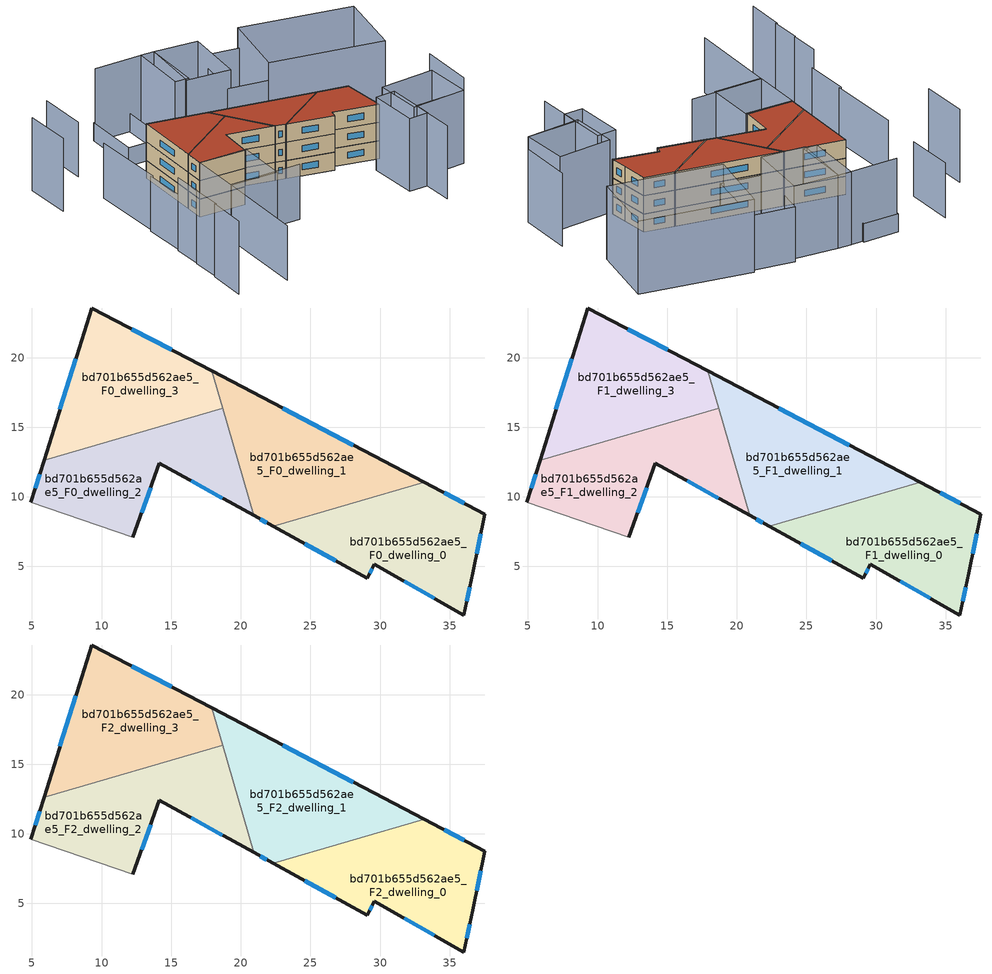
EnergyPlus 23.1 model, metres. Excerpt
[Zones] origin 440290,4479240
bd701b655d562ae5_F0_dwelling_0
 floor ground (EU_floor_Construction): 36.03,1.51 36.65,4.51 37.52,8.76 33.16,11.04 22.35,7.89 29.08,4.17 29.6,5.16 z0
 wall outside (EU_wall_Construction): 33.16,11.04 37.52,8.76 36.65,4.51 36.03,1.51 29.6,5.16 29.08,4.17 22.35,7.89 z0:3
 wall to bd701b655d562ae5_F0_dwelling_1 (EU_wall_Construction): 22.35,7.89 33.16,11.04 z0:3
 window (EU_Window_Construction): 36.44,3.51 36.23,2.52 / 33.88,2.73 31.75,3.94 / 29.43,4.83 29.25,4.5 / 26.83,5.41 24.6,6.64 / 34.62,10.28 36.06,9.53 / 37.23,7.34 36.94,5.93 z1:2
bd701b655d562ae5_F0_dwelling_1
 floor ground (EU_floor_Construction): 33.16,11.04 17.92,19.04 20.95,8.66 22.35,7.89 z0
 wall outside (EU_wall_Construction): 22.35,7.89 20.95,8.66 / 17.92,19.04 33.16,11.04 z0:3
 wall to bd701b655d562ae5_F0_dwelling_2 (EU_wall_Construction): 20.95,8.66 18.69,16.38 z0:3
 wall to bd701b655d562ae5_F0_dwelling_3 (EU_wall_Construction): 18.69,16.38 17.92,19.04 z0:3
 window (EU_Window_Construction): 21.88,8.15 21.41,8.4 / 23.01,16.37 28.07,13.72 z1:2
bd701b655d562ae5_F0_dwelling_2
 floor ground (EU_floor_Construction): 20.95,8.66 18.69,16.38 5.87,12.63 4.92,9.6 12.25,7.1 14.16,12.41 z0
 wall outside (EU_wall_Construction): 20.95,8.66 14.16,12.41 12.25,7.1 / 4.92,9.6 5.87,12.63 z0:3
 wall adiabatic (EU_wall_Construction): 12.25,7.1 4.92,9.6 z0:3
 wall to bd701b655d562ae5_F0_dwelling_3 (EU_wall_Construction): 5.87,12.63 18.69,16.38 z0:3
 window (EU_Window_Construction): 18.68,9.92 16.43,11.16 / 13.52,10.64 12.89,8.88 / 5.24,10.61 5.55,11.62 z1:2
bd701b655d562ae5_F0_dwelling_3
 floor ground (EU_floor_Construction): 18.69,16.38 17.92,19.04 9.29,23.56 5.87,12.63 z0
 wall outside (EU_wall_Construction): 5.87,12.63 9.29,23.56 17.92,19.04 z0:3
 window (EU_Window_Construction): 7.01,16.29 8.15,19.91 / 12.17,22.05 15.03,20.55 z1:2
bd701b655d562ae5_F1_dwelling_0
 floor to bd701b655d562ae5_F0_dwelling_0 (EU_floor_Construction): 36.03,1.51 36.65,4.51 37.52,8.76 33.16,11.04 22.35,7.89 29.08,4.17 29.6,5.16 z3
 wall outside (EU_wall_Construction): 33.16,11.04 37.52,8.76 36.65,4.51 36.03,1.51 29.6,5.16 29.08,4.17 22.35,7.89 z3:6
 wall to bd701b655d562ae5_F1_dwelling_1 (EU_wall_Construction): 22.35,7.89 33.16,11.04 z3:6
 window (EU_Window_Construction): 36.44,3.51 36.23,2.52 / 33.88,2.73 31.75,3.94 / 29.43,4.83 29.25,4.5 / 26.83,5.41 24.6,6.64 / 34.62,10.28 36.06,9.53 / 37.23,7.34 36.94,5.93 z4:5
bd701b655d562ae5_F1_dwelling_1
 floor to bd701b655d562ae5_F0_dwelling_1 (EU_floor_Construction): 33.16,11.04 17.92,19.04 20.94,8.66 22.35,7.89 z3
 wall outside (EU_wall_Construction): 22.35,7.89 20.95,8.66 / 17.92,19.04 33.16,11.04 z3:6
 wall to bd701b655d562ae5_F1_dwelling_2 (EU_wall_Construction): 20.95,8.66 18.69,16.38 z3:6
 wall to bd701b655d562ae5_F1_dwelling_3 (EU_wall_Construction): 18.69,16.38 17.92,19.04 z3:6
 window (EU_Window_Construction): 21.88,8.15 21.41,8.4 / 23.01,16.37 28.07,13.72 z4:5
bd701b655d562ae5_F1_dwelling_2
 floor to bd701b655d562ae5_F0_dwelling_2 (EU_floor_Construction): 20.94,8.66 18.69,16.38 5.87,12.63 4.92,9.6 12.25,7.1 14.16,12.41 z3
 wall outside (EU_wall_Construction): 20.95,8.66 14.16,12.41 12.25,7.1 / 4.92,9.6 5.87,12.63 z3:6
 wall adiabatic (EU_wall_Construction): 12.25,7.1 4.92,9.6 z3:6
 wall to bd701b655d562ae5_F1_dwelling_3 (EU_wall_Construction): 5.87,12.63 18.69,16.38 z3:6
 window (EU_Window_Construction): 18.68,9.92 16.43,11.16 / 13.52,10.64 12.89,8.88 / 5.24,10.61 5.55,11.62 z4:5
bd701b655d562ae5_F1_dwelling_3
 floor to bd701b655d562ae5_F0_dwelling_3 (EU_floor_Construction): 18.69,16.38 17.92,19.04 9.29,23.56 5.87,12.63 z3
 wall outside (EU_wall_Construction): 5.87,12.63 9.29,23.56 17.92,19.04 z3:6
 window (EU_Window_Construction): 7.01,16.29 8.15,19.91 / 12.17,22.05 15.03,20.55 z4:5
bd701b655d562ae5_F2_dwelling_0
 floor to bd701b655d562ae5_F1_dwelling_0 (EU_floor_Construction): 36.03,1.51 36.65,4.51 37.52,8.76 33.16,11.04 22.35,7.89 29.08,4.17 29.6,5.16 z6
 wall outside (EU_wall_Construction): 33.16,11.04 37.52,8.76 36.65,4.51 36.03,1.51 29.6,5.16 29.08,4.17 22.35,7.89 z6:9
 wall to bd701b655d562ae5_F2_dwelling_1 (EU_wall_Construction): 22.35,7.89 33.16,11.04 z6:9
 window (EU_Window_Construction): 36.44,3.51 36.23,2.52 / 33.88,2.73 31.75,3.94 / 29.43,4.83 29.25,4.5 / 26.83,5.41 24.6,6.64 / 34.62,10.28 36.06,9.53 / 37.23,7.34 36.94,5.93 z7:8
 roof outside (EU_roof_Construction): 37.52,8.76 36.65,4.51 36.03,1.51 29.6,5.16 29.08,4.17 22.35,7.89 33.16,11.04 z9
bd701b655d562ae5_F2_dwelling_1
 floor to bd701b655d562ae5_F1_dwelling_1 (EU_floor_Construction): 33.16,11.04 17.92,19.04 20.94,8.66 22.35,7.89 z6
 wall outside (EU_wall_Construction): 22.35,7.89 20.95,8.66 / 17.92,19.04 33.16,11.04 z6:9
 wall to bd701b655d562ae5_F2_dwelling_2 (EU_wall_Construction): 20.95,8.66 18.69,16.38 z6:9
 wall to bd701b655d562ae5_F2_dwelling_3 (EU_wall_Construction): 18.69,16.38 17.92,19.04 z6:9
 window (EU_Window_Construction): 21.88,8.15 21.41,8.4 / 23.01,16.37 28.07,13.72 z7:8
 roof outside (EU_roof_Construction): 33.16,11.04 22.35,7.89 20.95,8.66 17.92,19.04 z9
bd701b655d562ae5_F2_dwelling_2
 floor to bd701b655d562ae5_F1_dwelling_2 (EU_floor_Construction): 20.94,8.66 18.69,16.38 5.87,12.63 4.92,9.6 12.25,7.1 14.16,12.41 z6
 wall outside (EU_wall_Construction): 20.95,8.66 14.16,12.41 12.25,7.1 / 4.92,9.6 5.87,12.63 z6:9
 wall adiabatic (EU_wall_Construction): 12.25,7.1 4.92,9.6 z6:9
 wall to bd701b655d562ae5_F2_dwelling_3 (EU_wall_Construction): 5.87,12.63 18.69,16.38 z6:9
 window (EU_Window_Construction): 18.68,9.92 16.43,11.16 / 13.52,10.64 12.89,8.88 / 5.24,10.61 5.55,11.62 z7:8
 roof outside (EU_roof_Construction): 18.69,16.38 20.95,8.66 14.16,12.41 12.25,7.1 4.92,9.6 5.87,12.63 z9
bd701b655d562ae5_F2_dwelling_3
 floor to bd701b655d562ae5_F1_dwelling_3 (EU_floor_Construction): 18.69,16.38 17.92,19.04 9.29,23.56 5.87,12.63 z6
 wall outside (EU_wall_Construction): 5.87,12.63 9.29,23.56 17.92,19.04 z6:9
 window (EU_Window_Construction): 7.01,16.29 8.15,19.91 / 12.17,22.05 15.03,20.55 z7:8
 roof outside (EU_roof_Construction): 17.92,19.04 18.69,16.38 5.87,12.63 9.29,23.56 z9
shading: 45.93,-6.26 48.61,2.5 / 32.73,-14.23 34.65,-6.67 / 34.65,-6.67 42.79,-8.73 / -7.98,-4.22 -9.97,-10.41 / -6.59,0.48 -7.94,-4.43 / -5.18,5.13 -6.47,0.44 / 21,34.36 13.35,36.75 / -4.43,33.76 -6.48,26.1 / 30.97,-8.5 33.01,-0.45 / 33.01,-0.45 36.13,-1.24 / 36.13,-1.24 34.09,-9.29 / 34.09,-9.29 30.97,-8.5 / 35.95,0.89 44.72,-1.15 / 44.72,-1.15 42.94,-8.77 / 42.94,-8.77 34.18,-6.72 / 34.18,-6.72 35.95,0.89 / 47.44,10.11 31.17,18.59 / 31.17,18.59 36.71,29.21 / 36.71,29.21 52.98,20.72 / 52.98,20.72 47.44,10.11 / 23.04,33.69 29.76,30.99 / 29.76,30.99 25.93,21.44 / 25.93,21.44 19.21,24.13 / 19.21,24.13 23.04,33.69 / 23.04,33.69 19.94,24.39 / 19.94,24.39 17.78,25.11 / 17.78,25.11 20.88,34.41 / 20.88,34.41 23.04,33.69 z0:12; -2.06,-13.02 2.48,1.63 / 2.48,1.63 13.95,-1.93 / -3.04,12.24 -4.99,5.08 / 0.56,24.22 -2.73,12.16 / 5.52,39.31 3.31,31.49 / 2.37,1.42 4.92,9.6 / 4.92,9.6 12.5,7.24 / 12.5,7.24 9.95,-0.94 / 9.95,-0.94 2.37,1.42 / 36.67,28.5 31.8,18.51 / 31.8,18.51 25.45,21.61 / 25.45,21.61 30.31,31.6 / 30.31,31.6 36.67,28.5 z0:9; 10.67,28 13.44,37.04 / 13.44,37.04 19.19,35.28 / 19.19,35.28 16.42,26.24 / 16.42,26.24 10.67,28 z0:3
[Building]
EU S2 Campaign: North Axis=0; Terrain=City; Solar Distribution=FullExterior
[Site:Location]
Madrid: Latitude=40.5; Longitude=-3.5; Time Zone=1; Elevation=609
[SizingPeriod:WeatherFileDays]
AnnualSizingPeriod: Begin Month=1; Begin Day of Month=1; End Month=12; End Day of Month=31; Day of Week for Start Day=Monday; Use Weather File Daylight Saving Period=No; Use Weather File Rain and Snow Indicators=No
[MATERIAL]
EU_InternalMass_Material: Roughness=MediumRough; Thickness=0.1; Conductivity=1; Density=1800; Specific Heat=900; Thermal Absorptance=0.9; Solar Absorptance=0.7; Visible Absorptance=0.7
[MATERIAL:NOMASS] Roughness=MediumRough; Thermal Absorptance=0.9; Solar Absorptance=0.7; Visible Absorptance=0.7
Name | Thermal Resistance
EU_wall_NoMass | 0.459673
EU_roof_NoMass | 0.495815
EU_floor_NoMass | 0.788942
[WINDOWMATERIAL:SIMPLEGLAZINGSYSTEM]
EU_Window_SimpleGlazing: UFactor=4.26103; Solar Heat Gain Coefficient=0.85; Visible Transmittance=0.85
[CONSTRUCTION]
EU_wall_Construction: EU_wall_NoMass
EU_roof_Construction: EU_roof_NoMass
EU_floor_Construction: EU_floor_NoMass
EU_InternalMass_Construction: EU_InternalMass_Material
EU_Window_Construction: EU_Window_SimpleGlazing
[ZONE] Type=1; Multiplier=1; Ceiling Height=autocalculate; Floor Area=autocalculate; Part of Total Floor Area=Yes
Name | Volume
bd701b655d562ae5_F0_dwelling_0 | 220.236
bd701b655d562ae5_F1_dwelling_0; bd701b655d562ae5_F2_dwelling_0 | 220.237
bd701b655d562ae5_F0_dwelling_1; bd701b655d562ae5_F1_dwelling_1; bd701b655d562ae5_F2_dwelling_1 | 220.245
bd701b655d562ae5_F0_dwelling_2; bd701b655d562ae5_F1_dwelling_2; bd701b655d562ae5_F2_dwelling_2 | 220.23
bd701b655d562ae5_F0_dwelling_3; bd701b655d562ae5_F1_dwelling_3; bd701b655d562ae5_F2_dwelling_3 | 220.243
[INTERNALMASS] Construction=EU_InternalMass_Construction
Name | Zone or ZoneList | Surface Area
bd701b655d562ae5_F0_dwelling_0_EU_InternalMass | bd701b655d562ae5_F0_dwelling_0 | 73.4122
bd701b655d562ae5_F0_dwelling_1_EU_InternalMass | bd701b655d562ae5_F0_dwelling_1 | 73.4117
bd701b655d562ae5_F0_dwelling_2_EU_InternalMass | bd701b655d562ae5_F0_dwelling_2 | 73.4104
bd701b655d562ae5_F0_dwelling_3_EU_InternalMass | bd701b655d562ae5_F0_dwelling_3 | 73.4149
bd701b655d562ae5_F1_dwelling_0_EU_InternalMass | bd701b655d562ae5_F1_dwelling_0 | 73.4122
bd701b655d562ae5_F1_dwelling_1_EU_InternalMass | bd701b655d562ae5_F1_dwelling_1 | 73.4117
bd701b655d562ae5_F1_dwelling_2_EU_InternalMass | bd701b655d562ae5_F1_dwelling_2 | 73.4104
bd701b655d562ae5_F1_dwelling_3_EU_InternalMass | bd701b655d562ae5_F1_dwelling_3 | 73.4149
bd701b655d562ae5_F2_dwelling_0_EU_InternalMass | bd701b655d562ae5_F2_dwelling_0 | 73.4122
bd701b655d562ae5_F2_dwelling_1_EU_InternalMass | bd701b655d562ae5_F2_dwelling_1 | 73.4117
bd701b655d562ae5_F2_dwelling_2_EU_InternalMass | bd701b655d562ae5_F2_dwelling_2 | 73.4104
bd701b655d562ae5_F2_dwelling_3_EU_InternalMass | bd701b655d562ae5_F2_dwelling_3 | 73.4149
[OTHEREQUIPMENT] Fuel Type=Electricity; Design Level Calculation Method=Watts/Area; Power per Zone Floor Area=1; Fraction Latent=0; Fraction Radiant=0; Fraction Lost=0; Carbon Dioxide Generation Rate=0; EndUse Subcategory=EU_Step8_InternalGains
Name | Zone or ZoneList or Space or SpaceList | Schedule
EU_Step8_InternalGain_bd701b655d562ae5_F0_dwelling_0_f000 | bd701b655d562ae5_F0_dwelling_0 | EU_Step8_GainSchedule_bd701b655d562ae5_F0_dwelling_0_f000
EU_Step8_InternalGain_bd701b655d562ae5_F0_dwelling_1_f000 | bd701b655d562ae5_F0_dwelling_1 | EU_Step8_GainSchedule_bd701b655d562ae5_F0_dwelling_1_f000
EU_Step8_InternalGain_bd701b655d562ae5_F0_dwelling_2_f000 | bd701b655d562ae5_F0_dwelling_2 | EU_Step8_GainSchedule_bd701b655d562ae5_F0_dwelling_2_f000
EU_Step8_InternalGain_bd701b655d562ae5_F0_dwelling_3_f000 | bd701b655d562ae5_F0_dwelling_3 | EU_Step8_GainSchedule_bd701b655d562ae5_F0_dwelling_3_f000
EU_Step8_InternalGain_bd701b655d562ae5_F1_dwelling_0_f000 | bd701b655d562ae5_F1_dwelling_0 | EU_Step8_GainSchedule_bd701b655d562ae5_F1_dwelling_0_f000
EU_Step8_InternalGain_bd701b655d562ae5_F1_dwelling_1_f000 | bd701b655d562ae5_F1_dwelling_1 | EU_Step8_GainSchedule_bd701b655d562ae5_F1_dwelling_1_f000
EU_Step8_InternalGain_bd701b655d562ae5_F1_dwelling_2_f000 | bd701b655d562ae5_F1_dwelling_2 | EU_Step8_GainSchedule_bd701b655d562ae5_F1_dwelling_2_f000
EU_Step8_InternalGain_bd701b655d562ae5_F1_dwelling_3_f000 | bd701b655d562ae5_F1_dwelling_3 | EU_Step8_GainSchedule_bd701b655d562ae5_F1_dwelling_3_f000
EU_Step8_InternalGain_bd701b655d562ae5_F2_dwelling_0_f000 | bd701b655d562ae5_F2_dwelling_0 | EU_Step8_GainSchedule_bd701b655d562ae5_F2_dwelling_0_f000
EU_Step8_InternalGain_bd701b655d562ae5_F2_dwelling_1_f000 | bd701b655d562ae5_F2_dwelling_1 | EU_Step8_GainSchedule_bd701b655d562ae5_F2_dwelling_1_f000
EU_Step8_InternalGain_bd701b655d562ae5_F2_dwelling_2_f000 | bd701b655d562ae5_F2_dwelling_2 | EU_Step8_GainSchedule_bd701b655d562ae5_F2_dwelling_2_f000
EU_Step8_InternalGain_bd701b655d562ae5_F2_dwelling_3_f000 | bd701b655d562ae5_F2_dwelling_3 | EU_Step8_GainSchedule_bd701b655d562ae5_F2_dwelling_3_f000
[ZONEVENTILATION:DESIGNFLOWRATE] Schedule=EU_AlwaysOn; Design Flow Rate Calculation Method=AirChanges/Hour; Air Changes per Hour=0.719161; Ventilation Type=Natural; Fan Pressure Rise=0; Fan Total Efficiency=1; Constant Term Coefficient=1; Temperature Term Coefficient=0; Velocity Term Coefficient=0; Velocity Squared Term Coefficient=0; Minimum Indoor Temperature=-100; Maximum Indoor Temperature=100; Delta Temperature=-100; Minimum Outdoor Temperature=-100; Maximum Outdoor Temperature=100; Maximum Wind Speed=40
Name | Zone or ZoneList or Space or SpaceList
EU_ConstantAir_bd701b655d562ae5_F0_dwelling_0 | bd701b655d562ae5_F0_dwelling_0
EU_ConstantAir_bd701b655d562ae5_F0_dwelling_1 | bd701b655d562ae5_F0_dwelling_1
EU_ConstantAir_bd701b655d562ae5_F0_dwelling_2 | bd701b655d562ae5_F0_dwelling_2
EU_ConstantAir_bd701b655d562ae5_F0_dwelling_3 | bd701b655d562ae5_F0_dwelling_3
EU_ConstantAir_bd701b655d562ae5_F1_dwelling_0 | bd701b655d562ae5_F1_dwelling_0
EU_ConstantAir_bd701b655d562ae5_F1_dwelling_1 | bd701b655d562ae5_F1_dwelling_1
EU_ConstantAir_bd701b655d562ae5_F1_dwelling_2 | bd701b655d562ae5_F1_dwelling_2
EU_ConstantAir_bd701b655d562ae5_F1_dwelling_3 | bd701b655d562ae5_F1_dwelling_3
EU_ConstantAir_bd701b655d562ae5_F2_dwelling_0 | bd701b655d562ae5_F2_dwelling_0
EU_ConstantAir_bd701b655d562ae5_F2_dwelling_1 | bd701b655d562ae5_F2_dwelling_1
EU_ConstantAir_bd701b655d562ae5_F2_dwelling_2 | bd701b655d562ae5_F2_dwelling_2
EU_ConstantAir_bd701b655d562ae5_F2_dwelling_3 | bd701b655d562ae5_F2_dwelling_3
[HVACTEMPLATE:THERMOSTAT] Constant Heating Setpoint=20; Constant Cooling Setpoint=50
EU_HeatOnly_bd701b655d562ae5_F0_dwelling_0; EU_HeatOnly_bd701b655d562ae5_F0_dwelling_1; EU_HeatOnly_bd701b655d562ae5_F0_dwelling_2; EU_HeatOnly_bd701b655d562ae5_F0_dwelling_3; EU_HeatOnly_bd701b655d562ae5_F1_dwelling_0; EU_HeatOnly_bd701b655d562ae5_F1_dwelling_1; EU_HeatOnly_bd701b655d562ae5_F1_dwelling_2; EU_HeatOnly_bd701b655d562ae5_F1_dwelling_3; EU_HeatOnly_bd701b655d562ae5_F2_dwelling_0; EU_HeatOnly_bd701b655d562ae5_F2_dwelling_1; EU_HeatOnly_bd701b655d562ae5_F2_dwelling_2; EU_HeatOnly_bd701b655d562ae5_F2_dwelling_3
[HVACTEMPLATE:ZONE:IDEALLOADSAIRSYSTEM] System Availability Schedule=EU_AlwaysOn; Maximum Heating Supply Air Temperature=50; Minimum Cooling Supply Air Temperature=13; Maximum Heating Supply Air Humidity Ratio=0.0156; Minimum Cooling Supply Air Humidity Ratio=0.0077; Heating Limit=NoLimit; Cooling Limit=NoLimit; Heating Availability Schedule=EU_AlwaysOn; Cooling Availability Schedule=EU_CoolingOff; Dehumidification Control Type=ConstantSensibleHeatRatio; Cooling Sensible Heat Ratio=0.7; Dehumidification Setpoint=60; Humidification Control Type=None; Humidification Setpoint=30; Outdoor Air Method=None; Outdoor Air Flow Rate per Person=0.00944; Outdoor Air Flow Rate per Zone Floor Area=0; Outdoor Air Flow Rate per Zone=0; Demand Controlled Ventilation Type=None; Outdoor Air Economizer Type=NoEconomizer; Heat Recovery Type=None; Sensible Heat Recovery Effectiveness=0.7; Latent Heat Recovery Effectiveness=0.65
Name | Template Thermostat
bd701b655d562ae5_F0_dwelling_0 | EU_HeatOnly_bd701b655d562ae5_F0_dwelling_0
bd701b655d562ae5_F0_dwelling_1 | EU_HeatOnly_bd701b655d562ae5_F0_dwelling_1
bd701b655d562ae5_F0_dwelling_2 | EU_HeatOnly_bd701b655d562ae5_F0_dwelling_2
bd701b655d562ae5_F0_dwelling_3 | EU_HeatOnly_bd701b655d562ae5_F0_dwelling_3
bd701b655d562ae5_F1_dwelling_0 | EU_HeatOnly_bd701b655d562ae5_F1_dwelling_0
bd701b655d562ae5_F1_dwelling_1 | EU_HeatOnly_bd701b655d562ae5_F1_dwelling_1
bd701b655d562ae5_F1_dwelling_2 | EU_HeatOnly_bd701b655d562ae5_F1_dwelling_2
bd701b655d562ae5_F1_dwelling_3 | EU_HeatOnly_bd701b655d562ae5_F1_dwelling_3
bd701b655d562ae5_F2_dwelling_0 | EU_HeatOnly_bd701b655d562ae5_F2_dwelling_0
bd701b655d562ae5_F2_dwelling_1 | EU_HeatOnly_bd701b655d562ae5_F2_dwelling_1
bd701b655d562ae5_F2_dwelling_2 | EU_HeatOnly_bd701b655d562ae5_F2_dwelling_2
bd701b655d562ae5_F2_dwelling_3 | EU_HeatOnly_bd701b655d562ae5_F2_dwelling_3
[SIZING:ZONE] Zone Cooling Design Supply Air Temperature Input Method=SupplyAirTemperature; Zone Cooling Design Supply Air Temperature=13; Zone Heating Design Supply Air Temperature Input Method=SupplyAirTemperature; Zone Heating Design Supply Air Temperature=50; Zone Cooling Design Supply Air Humidity Ratio=0.008; Zone Heating Design Supply Air Humidity Ratio=0.008; Cooling Design Air Flow Method=DesignDay; Cooling Design Air Flow Rate=0; Cooling Minimum Air Flow per Zone Floor Area=0.000762; Cooling Minimum Air Flow=0; Cooling Minimum Air Flow Fraction=0.2; Heating Design Air Flow Method=DesignDay; Heating Design Air Flow Rate=0; Heating Maximum Air Flow per Zone Floor Area=0.002032; Heating Maximum Air Flow=0.141576; Heating Maximum Air Flow Fraction=0.3; Account for Dedicated Outdoor Air System=No; Dedicated Outdoor Air System Control Strategy=NeutralSupplyAir; Dedicated Outdoor Air Low Setpoint Temperature for Design=autosize; Dedicated Outdoor Air High Setpoint Temperature for Design=autosize; Zone Load Sizing Method=Sensible Load Only No Latent Load; Zone Latent Cooling Design Supply Air Humidity Ratio Input Method=HumidityRatioDifference; Zone Cooling Design Supply Air Humidity Ratio Difference=0.005; Zone Latent Heating Design Supply Air Humidity Ratio Input Method=HumidityRatioDifference; Zone Humidification Design Supply Air Humidity Ratio Difference=0.005
bd701b655d562ae5_F0_dwelling_0; bd701b655d562ae5_F0_dwelling_1; bd701b655d562ae5_F0_dwelling_2; bd701b655d562ae5_F0_dwelling_3; bd701b655d562ae5_F1_dwelling_0; bd701b655d562ae5_F1_dwelling_1; bd701b655d562ae5_F1_dwelling_2; bd701b655d562ae5_F1_dwelling_3; bd701b655d562ae5_F2_dwelling_0; bd701b655d562ae5_F2_dwelling_1; bd701b655d562ae5_F2_dwelling_2; bd701b655d562ae5_F2_dwelling_3
[SCHEDULE:CONSTANT]
Name | Hourly Value
EU_AlwaysOn | 1
EU_CoolingOff | 0
[SCHEDULE:FILE] Column Number=1; Rows to Skip at Top=0; Number of Hours of Data=8760; Column Separator=Comma; Interpolate to Timestep=No; Minutes per Item=60; Adjust Schedule for Daylight Savings=Yes
Name | File
EU_Step8_GainSchedule_bd701b655d562ae5_F0_dwelling_0_f000 | ../../schedules/bd701b655d562ae5/bd701b655d562ae5_F0_dwelling_0_f000_gain.csv
EU_Step8_GainSchedule_bd701b655d562ae5_F0_dwelling_1_f000 | ../../schedules/bd701b655d562ae5/bd701b655d562ae5_F0_dwelling_1_f000_gain.csv
EU_Step8_GainSchedule_bd701b655d562ae5_F0_dwelling_2_f000 | ../../schedules/bd701b655d562ae5/bd701b655d562ae5_F0_dwelling_2_f000_gain.csv
EU_Step8_GainSchedule_bd701b655d562ae5_F0_dwelling_3_f000 | ../../schedules/bd701b655d562ae5/bd701b655d562ae5_F0_dwelling_3_f000_gain.csv
EU_Step8_GainSchedule_bd701b655d562ae5_F1_dwelling_0_f000 | ../../schedules/bd701b655d562ae5/bd701b655d562ae5_F1_dwelling_0_f000_gain.csv
EU_Step8_GainSchedule_bd701b655d562ae5_F1_dwelling_1_f000 | ../../schedules/bd701b655d562ae5/bd701b655d562ae5_F1_dwelling_1_f000_gain.csv
EU_Step8_GainSchedule_bd701b655d562ae5_F1_dwelling_2_f000 | ../../schedules/bd701b655d562ae5/bd701b655d562ae5_F1_dwelling_2_f000_gain.csv
EU_Step8_GainSchedule_bd701b655d562ae5_F1_dwelling_3_f000 | ../../schedules/bd701b655d562ae5/bd701b655d562ae5_F1_dwelling_3_f000_gain.csv
EU_Step8_GainSchedule_bd701b655d562ae5_F2_dwelling_0_f000 | ../../schedules/bd701b655d562ae5/bd701b655d562ae5_F2_dwelling_0_f000_gain.csv
EU_Step8_GainSchedule_bd701b655d562ae5_F2_dwelling_1_f000 | ../../schedules/bd701b655d562ae5/bd701b655d562ae5_F2_dwelling_1_f000_gain.csv
EU_Step8_GainSchedule_bd701b655d562ae5_F2_dwelling_2_f000 | ../../schedules/bd701b655d562ae5/bd701b655d562ae5_F2_dwelling_2_f000_gain.csv
EU_Step8_GainSchedule_bd701b655d562ae5_F2_dwelling_3_f000 | ../../schedules/bd701b655d562ae5/bd701b655d562ae5_F2_dwelling_3_f000_gain.csv
